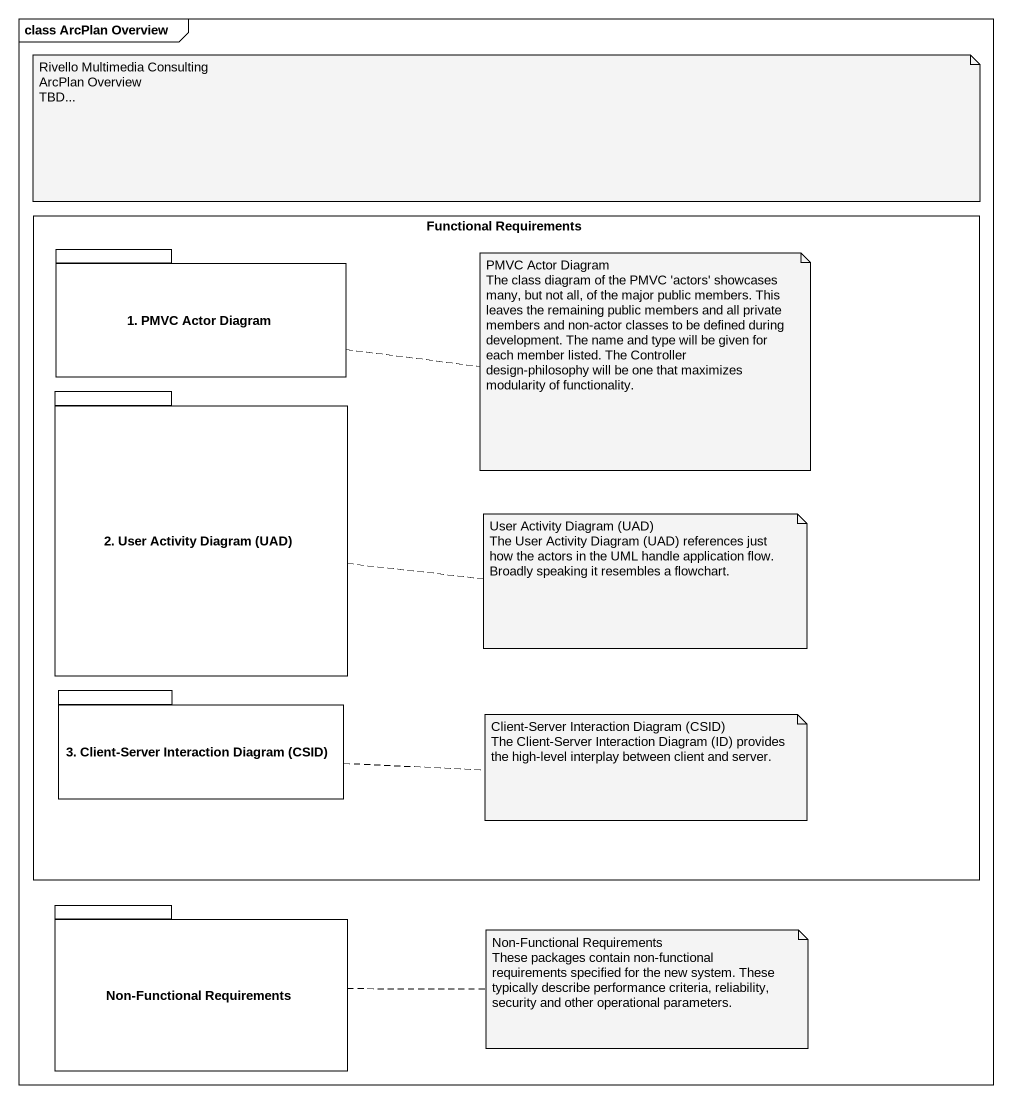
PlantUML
@startuml
mainframe class ArcPlan Overview
rectangle "Functional Requirements" as Functional_Requirements {
  package "1. PMVC Actor Diagram" as p1_PMVC_Actor_Diagram {
  }
  package "2. User Activity Diagram (UAD)" as p2_User_Activity_Diagram_UAD {
  }
  package "3. Client-Server Interaction Diagram (CSID)" as p3_Client_Server_Interaction {
  }
}
package "Non-Functional Requirements" as Non_Functional_Requirements {
}
note as N1
  Rivello Multimedia Consulting
  ArcPlan Overview
  TBD...
end note
note right of p1_PMVC_Actor_Diagram
  PMVC Actor Diagram
  The class diagram of the PMVC 'actors' showcases many, but not all, of the major public members. This leaves the remaining public members and all private members and non-actor classes to be defined during development. The name and type will be given for each member listed. The Controller design-philosophy will be one that maximizes modularity of functionality.
end note
note right of p2_User_Activity_Diagram_UAD
  User Activity Diagram (UAD)
  The User Activity Diagram (UAD) references just how the actors in the UML handle application flow. Broadly speaking it resembles a flowchart.
end note
note right of p3_Client_Server_Interaction
  Client-Server Interaction Diagram (CSID)
  The Client-Server Interaction Diagram (ID) provides the high-level interplay between client and server.
end note
note right of Non_Functional_Requirements
  Non-Functional Requirements
  These packages contain non-functional requirements specified for the new system. These typically describe performance criteria, reliability, security and other operational parameters.
end note
@enduml
